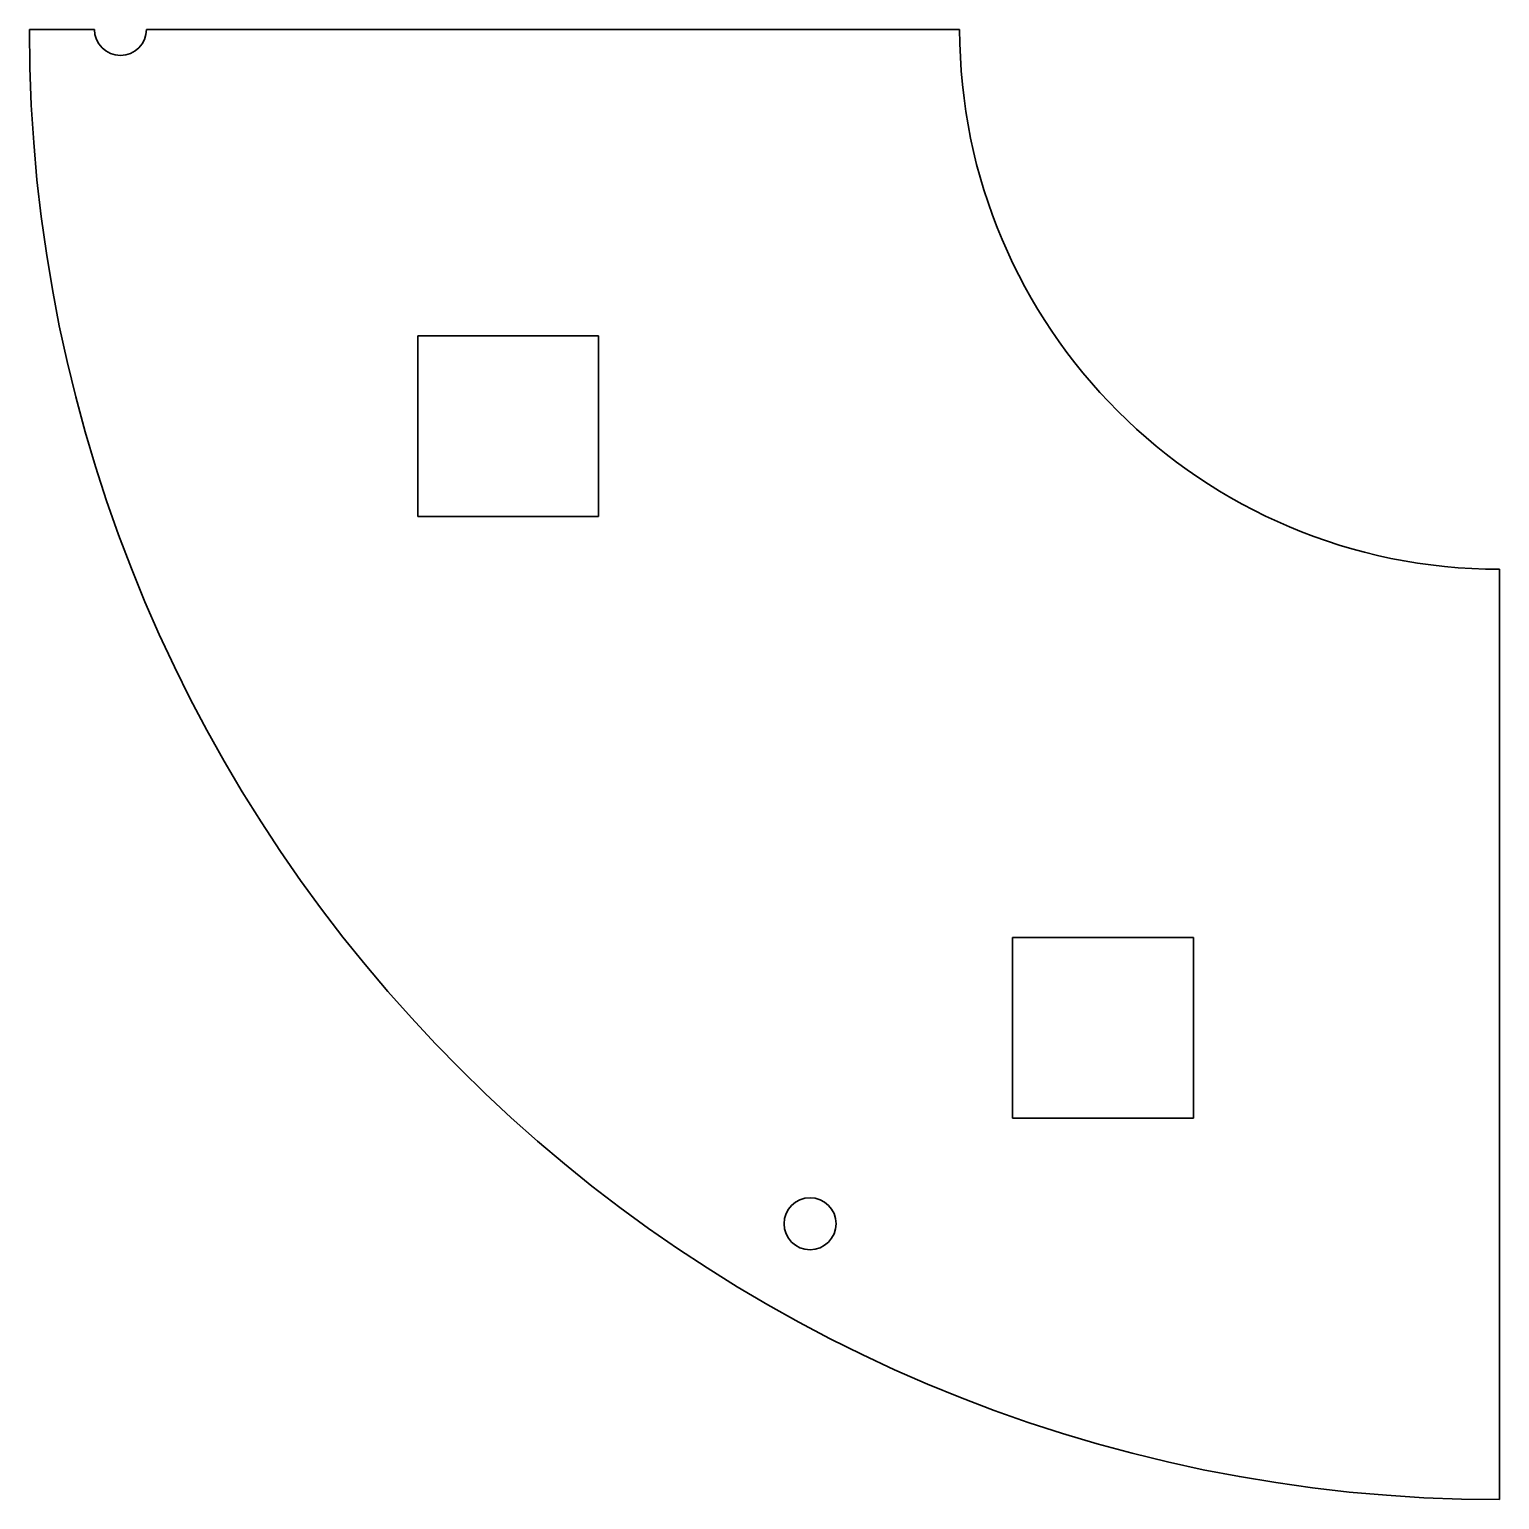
# Model space of a CAD drawing. Header units: millimetres. Extents: x 92 to 205, y 45 to 158.
import ezdxf

# ---------------------------------------------------------------- set-up
doc = ezdxf.new("R2010")
doc.units = ezdxf.units.MM
doc.header["$LTSCALE"] = 0.75
doc.layers.add('Visible', color=7, linetype='Continuous', lineweight=35)

msp = doc.modelspace()

# ---------------------------------------------------------------- linework, layer by layer
at = {"layer": 'Visible'}
for p, q in [((96.578691, 157.685964), (91.578688, 157.685964)), ((163.078688, 157.685964), (100.578685, 157.685964)), ((121.428193, 120.238385), (121.428193, 134.138385)), ((121.428193, 134.138385), (135.328193, 134.138385)), ((135.328193, 134.138385), (135.328193, 120.238385)), ((135.328193, 120.238385), (121.428193, 120.238385)), ((204.578688, 44.688687), (204.578688, 116.188687)), ((167.142424, 74.001609), (167.142424, 87.901609)), ((167.142424, 87.901609), (181.042424, 87.901609)), ((181.042424, 87.901609), (181.042424, 74.001609)), ((181.042424, 74.001609), (167.142424, 74.001609))]:
    msp.add_line(p, q, dxfattribs=at)
at = {"layer": 'Visible', "extrusion": (0, 0, -1)}
msp.add_circle((-151.57806, 65.890356), 2, dxfattribs=at)
at = {"layer": 'Visible'}
msp.add_arc((204.578688, 157.688687), 113, 180.00138, 270, dxfattribs=at)
at = {"layer": 'Visible', "extrusion": (0, 0, -1)}
for centre, radius, start, end in [((-98.578688, 157.689412), 2, 180.098765, 359.901235), ((-204.578688, 157.688687), 41.5, 270, 359.996241)]:
    msp.add_arc(centre, radius, start, end, dxfattribs=at)

doc.saveas('drawing.dxf')
